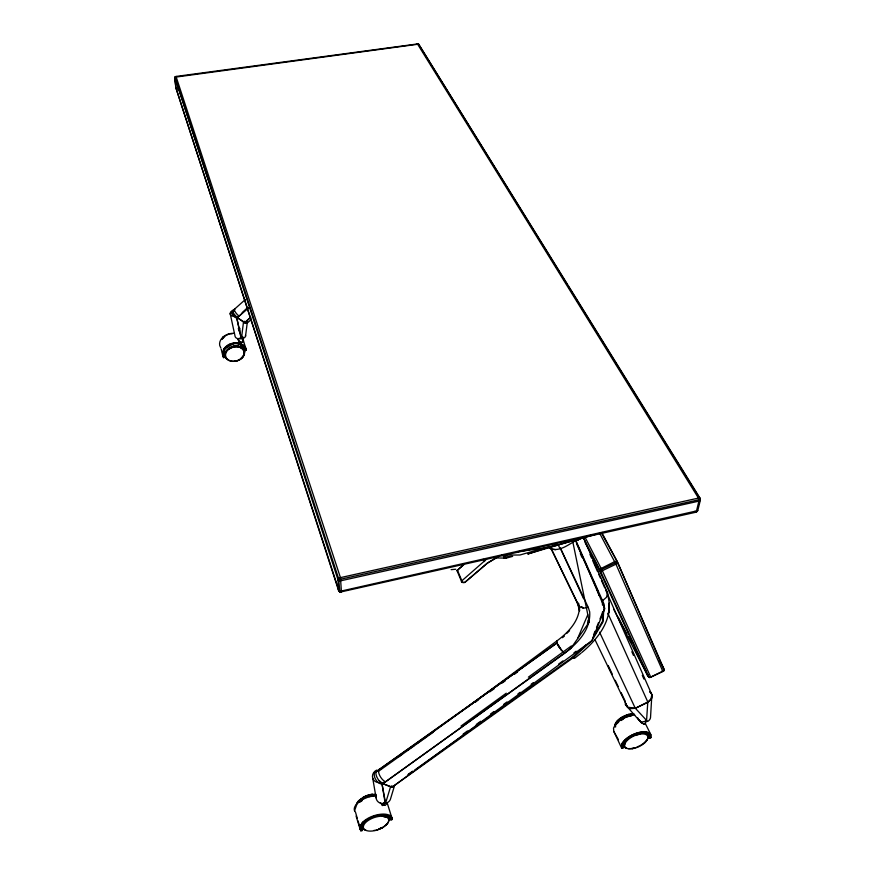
<?xml version="1.0" encoding="UTF-8"?>
<svg xmlns="http://www.w3.org/2000/svg" width="875" height="875" viewBox="0 0 875 875"><rect width="100%" height="100%" fill="white"/><g stroke="black" fill="none" stroke-linecap="round" stroke-linejoin="round"><path stroke-width="1.31" d="M647.15 733.983L648.211 735.525C648.659 740.316 643.759 743.378 640.259 745.555M614.688 726.677L614.709 725.659A13.191 6.366 -24.7 0 1 617.334 721.077L622.377 717.281L631.203 714.252A13.191 6.366 -24.7 0 1 634.287 714.153M694.925 511.328L695.822 512.236L696.38 511.459L698.906 501.134L698.239 497.744L417.463 43.947L176.017 76.442L174.967 77.208L338.581 578.452L339.938 592.167L695.822 512.236L697.769 510.65L700.306 500.325L699.803 497.788L418.611 44.155L417.113 43.75M609.022 612.467L609.252 602.886L607.556 592.966L583.089 536.878M560.328 547.903L588.23 607.359L589.684 611.877C590.942 629.88 577.609 643.125 564.561 653.363L558.677 646.8L556.927 643.005L557.014 640.828C567.952 632.767 578.998 621.48 579.513 607.108L579.556 610.98L577.347 602.536L579.064 604.155M649.611 691.513L651.886 694.422L650.519 717.598A6.989 5.961 13.3 0 1 647.566 721.492L635.37 708.258L627.889 707.23L625.439 704.681L625.33 702.155M246.258 350.098A12.173 9.1 -15.7 0 0 243.731 345.33L240.417 343.481A12.173 9.1 -15.7 0 0 224.044 348.622L222.359 354.069L223.617 357.58L224.711 357.383A11.134 8.334 -15.7 0 1 231.35 344.367A11.134 8.334 -15.7 0 1 245.263 350.481L246.258 350.098L242.878 338.778M626.434 739.572A13.355 6.289 -24.7 0 0 623.58 744.166L624.181 746.9L625.855 748.092A13.355 6.289 -24.7 0 0 627.025 748.453M608.431 614.677L609.252 602.886C610.575 623.098 596.52 640.161 581.93 652.422M244.683 351.838L243.436 356.333A10.117 7.558 -15.7 0 1 232.903 361.386A10.117 7.558 -15.7 0 1 224.886 355.83L225.805 351.302A10.117 7.558 -15.7 0 1 238.831 346.106L242.692 348.031L244.683 351.838L244.114 350M601.989 532.908L617.367 561.827L663.775 668.609L663.841 670.819L662.845 671.508L650.77 677.228L649.611 677.556L647.883 676.134L599.473 570.413L599.583 569.242L583.33 537.731M239.608 330.859L239.914 328.311M239.181 338.209L241.445 338.559L243.502 321.978L244.464 321.289M245.514 336.339L247.45 321.125M375.955 794.325A13.989 6.869 -19.2 0 0 372.356 794.544L366.373 795.747L358.75 800.647A13.125 6.453 -19.2 0 0 357.088 803.25M362.25 826.733C362.983 820.05 371.011 817.808 376.228 815.784A15.619 7.481 -19.3 0 1 390.95 819.984L392.339 819.427L387.33 803.337M388.128 822.609L389.353 819.35L388.773 817.447L387.067 816.003M587.497 623.973L588.044 620.123M615.114 725.638L615.377 723.811L615.606 727.016M245.503 335.147A5.184 3.183 7.5 0 1 241.445 338.57L241.806 336.087M373.953 830.386L376.075 830.386L382.495 827.717L387.341 823.758M341.458 592.222L340.452 577.62L176.017 76.442L176.094 77.361L175.12 76.847L174.694 78.389L175.886 87.806L338.439 590.1L339.938 592.167M651.886 694.422L650.934 699.027L647.763 702.472L646.538 720.945L641.889 722.028A6.825 6.278 -43.7 0 1 637.766 717.905M368.791 818.705A15.619 7.481 -19.3 0 0 362.425 830.473L360.927 830.878L359.68 827.761L362.655 822.227A17.062 8.181 -19.3 0 1 381.008 814.198A17.062 8.181 -19.3 0 1 392.339 819.427L389.605 815.347M363.333 826.492L363.475 825.836M698.786 504.066L700.055 498.903L661.237 436.242M647.817 738.577L648.211 735.525M394.352 786.242L390.403 799.312A7.219 6.245 21.9 0 1 385.569 803.163L383.414 802.703M498.105 556.423A5.72 3.423 -23.8 0 1 497.525 557.102L487.375 563.128L465.03 582.269L463.137 582.695L461.508 581.864L461.847 580.814L486.642 559.07M354.55 810.742L357.164 803.447L362.677 799.4L368.922 796.775A16.866 8.269 -19.2 0 1 376.173 795.441M593.523 634.998L595.011 631.28M596.509 627.572L598.5 622.628M599.998 618.909L602.984 611.494M222.261 339.314L223.278 336.864L229.48 333.747L232.148 333.823M697.769 510.65L339.533 591.434L338.439 590.1L338.002 579.819L338.581 578.452L340.452 577.62L699.803 497.788L700.306 500.325L698.906 501.134L339.117 581.153L338.002 579.819L174.912 77.733L175.886 87.806L339.106 591.172M577.916 637.842L587.77 614.775M222.425 338.647L223.278 336.864M362.458 825.114L364.252 822.205M238.602 338.8L237.913 339.577L238.864 341.02L241.566 342.617L243.381 340.528L243.031 337.017M628.206 714.536L631.203 714.252M631.608 715.805C624.334 716.822 616.569 721.077 613.528 728.12L613.78 731.402L621.731 748.289L623.098 747.928L622.333 743.138C627.594 735.798 636.628 732.091 645.466 731.806L650.344 733.83L651.022 737.581L649.72 738.106L647.369 733.327M635.064 747.731A13.355 6.289 -24.7 0 1 631.564 748.519L634.627 748.223M592.911 637.602L602.613 621.195L602.525 611.811M647.281 739.692L644.142 743.367M362.655 822.227L360.095 825.902L359.975 829.489L362.425 830.473L362.25 824.217L365.389 820.947A14.164 6.792 -19.3 0 1 375.058 816.003M485.68 559.573L484.214 561.619L483.186 559.267M698.906 501.134L700.12 499.494L338.002 579.819M387.702 823.178L385.547 825.191M461.77 582.083L457.363 571.43A1.4 0.842 -22.6 0 1 457.144 570.5L464.494 564.08M238.23 338.953L238.864 341.02L241.566 342.617A2.68 1.728 -5.2 0 0 242.627 339.664M356.355 804.562A13.989 6.869 -19.2 0 1 357.995 801.653L362.852 797.803L372.356 794.533M625.581 703.183L627.638 707.394L630 708.695L635.305 708.291L647.981 702.373L651.612 698.6A6.989 6.366 -16.9 0 0 649.917 691.808M221.189 349.212L223.617 357.58L222.48 352.155L223.945 350.678L223.497 349.475L228.889 344.553L234.872 342.858L240.417 343.481M357.995 801.653L359.756 799.914A13.989 6.869 -19.2 0 1 366.527 796.064L369.327 794.719M566.661 633.522L569.581 630.678M242.189 312.67L247.144 307.978M580.07 538.191L577.095 540.389L585.069 536.605M245.252 299.589L233.067 310.483L233.33 313.37L237.355 317.734L248.402 307.694L236.819 318.216L241.172 338.603A5.173 3.358 -11.3 0 1 235.145 336.602L230.169 313.556M613.714 609.339L647.883 676.134L649.611 677.556L662.758 671.202L663.961 670.108L617.367 561.827L601.694 533.433M457.144 570.5L464.089 564.2M414.805 769.978L572.359 657.366L586.48 644.525M379.039 780.577L382.867 783.716L391.956 787.248L572.698 658.109L591.883 640.686L602.984 621.939L604.155 604.384L575.837 540.488M617.334 721.077L619.248 719.359A13.191 6.366 -24.7 0 1 625.909 715.63L628.272 714.416M250.677 317.308L244.595 322.733L237.355 317.734M250.644 317.352L244.595 322.733L245.842 323.422L247.286 323.006L251.344 319.397M602.798 600.48L606.484 597.286L607.556 592.966L606.102 590.133M226.975 358.805L228.867 360.248A9.505 7.098 -15.7 0 0 240.22 359.286L243.655 355.425L244.114 351.816C242.134 345.45 233.636 345.789 229.119 349.005M638.466 733.272L644.689 732.627L648.112 733.611L649.72 738.106A14.722 6.923 -24.7 0 0 648.112 733.611C638.203 730.067 629.53 737.548 622.333 743.138L621.731 748.289L621.841 744.111A16.089 7.569 -24.7 0 1 634.998 733.688A16.089 7.569 -24.7 0 1 649.786 733.283L651.033 735.109L649.72 738.106L647.73 733.173M240.22 359.286L243.075 356.486L244.169 353.653A9.505 7.098 -15.7 0 0 242.583 349.005L240.111 347.408A9.505 7.098 -15.7 0 0 234.117 346.905L232.859 347.2M562.428 637.7L564.375 636.147M581.066 653.133L574.525 658.317L572.698 658.109M616.547 724.566L615.606 724.369L618.789 721.875M620.911 720.212L623.033 718.55A15.914 7.645 -24.7 0 1 634.736 714.962M561.608 650.77L556.927 643.005L376.25 771.597L466.572 707.733L557.014 640.828M408.177 774.408L412.573 771.181M463.072 734.147L467.469 730.931M476.252 724.489L480.637 721.263M490.525 714.022L493.817 711.605M503.694 704.353L506.986 701.947M517.967 693.886L520.166 692.278M531.147 684.228L533.334 682.62M558.589 664.103L562.986 660.877M573.956 652.827L576.155 651.219M549.916 548.319C560.153 552.978 570.566 542.577 579.381 538.661M461.016 726.042L506.286 693.186M528.369 677.163L571.43 645.903M474.983 702.406L478.286 700.011M398.781 756.678L402.095 754.283M407.4 750.455L409.588 748.88M410.922 747.906L414.236 745.522M417.255 743.334L421.641 740.173M423.073 739.145L426.387 736.75M429.308 734.639L503.934 680.761M506.986 678.552L516.02 672.033M520.242 668.992L525.919 664.891M382.867 783.716L570.73 648.55L589.312 621.939L572.786 541.691M466.572 707.733L556.927 643.005M564.561 653.363L382.08 784.273C377.191 783.464 373.33 777.623 374.412 772.844L375.714 772.002M378.864 771.039L433.234 732.233M489.825 691.83L494.255 688.658M502.02 683.112L505.356 680.739M514.227 674.406L517.562 672.022M408.209 774.692L412.606 771.542M497.525 557.102L487.375 563.128L464.603 582.542L461.508 581.864M376.25 771.597L377.366 770.798M615.606 724.369L617.827 722.87M359.855 802.178L362.097 800.691M391.956 785.805L390.578 786.712L385.569 803.163L382.08 784.273L380.472 782.644A7.383 6.65 -15 0 1 372.717 778.148A7.383 6.65 -15 0 1 376.589 770.142L378.131 771.586M576.712 540.608L578.637 539.47M223.497 349.475L234.872 342.858L239.98 344.247L245.263 350.481L243.731 345.33M635.37 708.258L649.097 701.302M585.102 542.533L599.473 570.413L600.698 571.495L617.542 563.423L616.427 561.159L614.677 561.63L599.583 569.242L649.009 677.184L650.77 677.228M378.777 829.052L382.353 827.4A14.164 6.792 -19.3 0 1 379.706 828.68M636.825 747.13L639.111 746.08M174.967 77.208L418.611 44.155L567.066 284.233M599.977 533.892L616.164 564.638L662.758 671.202L663.841 670.819L663.775 668.609L659.334 660.144M556.052 544.797L527.767 554.028L591.391 535.106M549.905 546.438L519.958 554.991L505.05 555.122M455.755 569.264L451.117 569.636M596.072 534.308L549.281 547.422L516.983 551.808M598.675 533.575L602.569 532.492M231.787 346.62L238.82 346.106M636.333 735.022L640.533 734.027M372.083 794.248L369.272 794.817L372.739 794.27M577.347 602.536L579.206 606.353L583.363 608.202L588.23 607.359M368.922 796.775L375.637 795.812M503.672 556.981L512.652 556.38L506.22 558.141L495.414 557.9M628.392 748.639L630.503 748.562M244.748 322.492L236.677 317.231A5.272 1.728 47.8 0 1 233.166 313.075A5.272 1.728 47.8 0 1 233.078 310.483L233.527 310.472M233.297 311.041L234.172 311.03M233.373 311.675L231.503 311.784L231.536 313.261L234.391 316.947L236.819 318.216L241.445 338.559M599.473 570.413L616.558 562.362L614.677 561.63M503.694 557.878L506.22 558.141L501.911 554.827M572.359 657.366L573.956 657.552M382.43 816.233L386.684 817.228A13.3 6.377 -19.3 0 1 382.834 827.509A13.3 6.377 -19.3 0 1 365.181 830.003A13.3 6.377 -19.3 0 1 369.523 819.656L371.842 818.475A13.3 6.377 -19.3 0 1 382.43 816.233L386.684 817.228M555.745 549.686L551.655 549.172L548.483 547.116M393.466 787.445L391.956 787.248L591.883 640.686L604.855 608.519L575.695 540.783M233.067 310.483L234.084 310.625M176.433 88.867L177.712 89.064M624.509 743.641L625.373 743.816M696.38 511.459L697.134 511.656M364.82 829.948L366.1 830.408M386.794 803.359A3.719 3.391 -2 0 1 384.672 805.416L380.384 803.009M391.07 786.855L382.003 783.289A7.547 3.369 57.1 0 1 376.305 775.567A7.547 3.369 57.1 0 1 378.109 770.798M381.062 803.72L384.672 805.416M644.164 724.172L641.025 722.466L639.286 720.103L641.025 722.466L644.164 724.172A3.642 2.964 21.3 0 0 645.608 720.486M244.475 322.35L245.755 323.017M381.938 805.263L382.495 805.602M624.509 747.261L625.855 748.092M362.698 828.166L364.263 829.664M581.645 606.583L583.363 608.202M226.844 359.209L224.897 355.83A10.117 7.558 -15.7 0 1 225.805 351.302M625.439 704.681L638.816 720.005M362.469 827.717L363.77 829.336M560.973 649.469L558.02 644.623M568.498 286.552L659.794 433.923M613.78 731.402L618.439 739.659M662.288 670.48L662.758 671.202M584.762 536.67L602.536 571.167L650.661 676.933M618.231 617.138L626.938 634.134M628.173 636.562L631.28 642.633M634.386 648.703L646.198 671.77M647.445 674.198L648.681 676.627M645.039 722.947L650.748 734.42M649.841 735.197L651.022 737.581M550.747 547.695L579.206 606.353M550.583 547.608L579.031 606.605M595.033 639.789L627.638 707.394M624.181 746.9L623.58 744.166M388.773 817.447L389.211 820.4M608.169 665.514L612.292 674.144M615.234 680.312L618.177 686.47M621.13 692.639L625.253 701.269M599.572 632.198L635.305 708.291M558.261 544.95L559.967 548.57M560.438 548.45L583.658 598.839M576.483 543.473L598.106 591.598M607.873 613.298L647.981 702.373M589.925 554.323L591.577 558.053M592.67 560.536L597.614 571.736M598.708 574.23L600.359 577.959M601.453 580.453L604.756 587.923M605.85 590.406L651.416 693.7M631.837 651.722L633.489 655.452M642.283 675.336L643.934 679.066M220.839 348.009L219.723 345.472A12.075 9.1 -15.5 0 1 234.38 333.331M580.322 553.623L581.93 557.342M222.48 352.155L224.711 357.383L222.972 351.4M457.439 570.172L461.847 580.814M596.586 588.241L597.625 591.172M243.786 345.723L245.263 350.481M389.802 816.266L390.961 819.984M388.38 816.211L389.353 819.35M356.103 816.112L359.68 827.761M361.703 827.98L362.425 830.473M357.295 818.398L355.491 812.153A16.866 8.269 -19.2 0 1 362.677 799.4M358.028 820.892L360.927 830.878M623.098 747.928L622.573 745.828L623.875 742.416A14.722 6.923 -24.7 0 1 631.488 736.017M238.58 328.322L239.159 330.859M238.361 328.355L238.908 330.903M234.095 346.686L233.953 346.041L234.117 346.905M222.567 351.477L223.617 357.58M372.717 778.159L376.097 797.891M244.464 350.777L244.475 354.113L243.064 356.858A10.117 7.558 -15.7 0 1 234.38 361.331M602.427 599.747L602.47 605.106M362.906 797.409A13.125 6.453 -19.2 0 1 367.544 795.331M376.064 815.73A14.164 6.792 -19.3 0 1 380.964 814.986M382.167 814.964A14.164 6.792 -19.3 0 1 387.592 816.309M615.836 722.783A12.381 5.972 -24.7 0 1 633.03 713.934M627.725 738.413A13.355 6.289 -24.7 0 1 647.511 734.322M380.778 768.884A7.547 3.358 57.1 0 0 378.963 773.642A7.547 3.358 57.1 0 0 384.694 781.375L382.08 784.273L385.197 803.261A7.219 6.584 -16 0 1 378.109 801.828A7.219 6.584 -16 0 1 376.403 795.309M227.522 359.341A9.505 7.098 -15.7 0 1 232.848 347.2M224.755 354.878A10.095 7.558 -15.6 0 1 225.772 347.408M238.044 343.372A10.095 7.558 -15.6 0 1 241.052 344.652M241.664 345.111A10.095 7.558 -15.6 0 1 242.211 345.636M223.158 338.122A11.047 8.323 -15.5 0 1 224.645 336.82M235.342 308.853A5.272 1.728 47.8 0 0 234.795 311.073A5.272 1.728 47.8 0 0 238.514 315.623L236.819 318.216L235.463 316.334A5.261 3.347 -11.1 0 1 230.267 314.202A5.261 3.347 -11.1 0 1 233.494 310.023M621.031 720.541A14.558 7 -24.7 0 1 623.35 719.13M596.958 588.962A78.05 43.444 -23.8 0 1 598.817 595.219M418.348 44.013L418.972 45.205L418.348 44.013M632.319 748.705A12.534 5.895 -24.7 0 0 647.73 736.345A12.534 5.895 -24.7 0 0 628.731 739.123A12.534 5.895 -24.7 0 0 632.319 748.705"/></g></svg>
